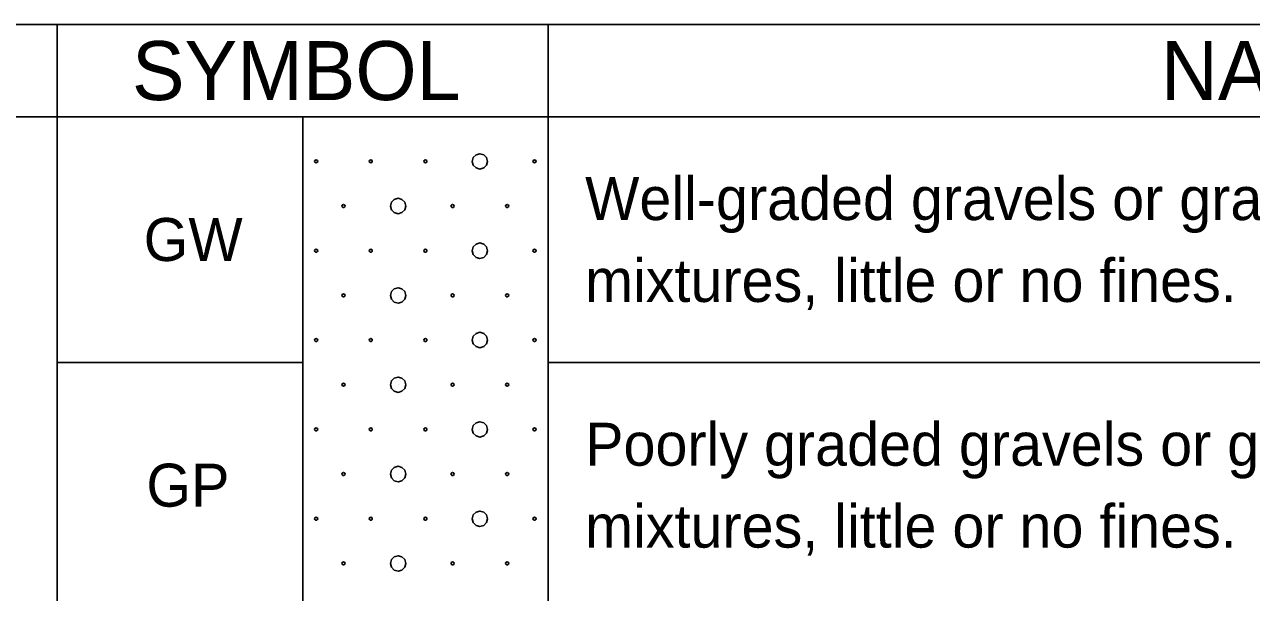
# Model space of a CAD drawing. Extents: x 999 to 1036.7, y 999 to 1022.7.
# Drawn here: x 1012.12 to 1017.116, y 1011.563 to 1013.875 of the extents above; entities that cross this region are included whole.
import ezdxf

# ---------------------------------------------------------------- set-up
doc = ezdxf.new("R2010")
doc.units = 0
for name, color, linetype in [('03-Dimensions', 7, 'Continuous'), ('40-Pattern Areas', 7, 'Continuous'), ('41-Bearing Pads', 7, 'Continuous'), ('42-Substructures', 7, 'Continuous'), ('43-General 3 weight', 7, 'Continuous')]:
    doc.layers.add(name, color=color, linetype=linetype)

msp = doc.modelspace()

# ---------------------------------------------------------------- linework, layer by layer
at = {"layer": '40-Pattern Areas'}
for p, q in [((1013.3077, 1013.3182), (1013.3077, 1013.3182)), ((1013.5298, 1013.3182), (1013.5298, 1013.3182)), ((1013.7521, 1013.3182), (1013.7521, 1013.3182)), ((1013.9743, 1013.3182), (1013.9743, 1013.3182)), ((1014.1965, 1013.3182), (1014.1965, 1013.3182)), ((1013.4188, 1013.1363), (1013.4188, 1013.1363)), ((1013.641, 1013.1363), (1013.641, 1013.1363)), ((1013.8632, 1013.1363), (1013.8632, 1013.1363)), ((1014.0853, 1013.1363), (1014.0853, 1013.1363)), ((1013.3077, 1012.9545), (1013.3077, 1012.9545)), ((1013.5298, 1012.9545), (1013.5298, 1012.9545)), ((1013.7521, 1012.9545), (1013.7521, 1012.9545)), ((1013.9743, 1012.9545), (1013.9743, 1012.9545)), ((1014.1965, 1012.9545), (1014.1965, 1012.9545)), ((1013.4188, 1012.7727), (1013.4188, 1012.7727)), ((1013.641, 1012.7727), (1013.641, 1012.7727)), ((1013.8632, 1012.7727), (1013.8632, 1012.7727)), ((1014.0853, 1012.7727), (1014.0853, 1012.7727)), ((1013.3077, 1012.5909), (1013.3077, 1012.5909)), ((1013.5298, 1012.5909), (1013.5298, 1012.5909)), ((1013.7521, 1012.5909), (1013.7521, 1012.5909)), ((1013.9743, 1012.5909), (1013.9743, 1012.5909)), ((1014.1965, 1012.5909), (1014.1965, 1012.5909)), ((1013.4188, 1012.4091), (1013.4188, 1012.4091)), ((1013.641, 1012.4091), (1013.641, 1012.4091)), ((1013.8632, 1012.4091), (1013.8632, 1012.4091)), ((1014.0853, 1012.4091), (1014.0853, 1012.4091)), ((1013.3077, 1012.2273), (1013.3077, 1012.2273)), ((1013.5298, 1012.2273), (1013.5298, 1012.2273)), ((1013.7521, 1012.2273), (1013.7521, 1012.2273)), ((1013.9743, 1012.2273), (1013.9743, 1012.2273)), ((1014.1965, 1012.2273), (1014.1965, 1012.2273)), ((1013.4188, 1012.0454), (1013.4188, 1012.0454)), ((1013.641, 1012.0454), (1013.641, 1012.0454)), ((1013.8632, 1012.0454), (1013.8632, 1012.0454)), ((1014.0853, 1012.0454), (1014.0853, 1012.0454)), ((1013.3077, 1011.8636), (1013.3077, 1011.8636)), ((1013.5298, 1011.8636), (1013.5298, 1011.8636)), ((1013.7521, 1011.8636), (1013.7521, 1011.8636)), ((1013.9743, 1011.8636), (1013.9743, 1011.8636)), ((1014.1965, 1011.8636), (1014.1965, 1011.8636)), ((1013.4188, 1011.6818), (1013.4188, 1011.6818)), ((1013.641, 1011.6818), (1013.641, 1011.6818)), ((1013.8632, 1011.6818), (1013.8632, 1011.6818)), ((1014.0853, 1011.6818), (1014.0853, 1011.6818))]:
    msp.add_line(p, q, dxfattribs=at)
for points in [[(1013.3014, 1013.3182), (1013.3023, 1013.3213), (1013.3046, 1013.3236), (1013.3077, 1013.3244), (1013.3108, 1013.3236), (1013.3131, 1013.3213), (1013.3139, 1013.3182), (1013.3131, 1013.3151), (1013.3108, 1013.3128), (1013.3077, 1013.3119), (1013.3046, 1013.3128), (1013.3023, 1013.3151)], [(1013.5236, 1013.3182), (1013.5244, 1013.3213), (1013.5268, 1013.3236), (1013.5298, 1013.3244), (1013.5329, 1013.3236), (1013.5353, 1013.3213), (1013.5361, 1013.3182), (1013.5353, 1013.3151), (1013.5329, 1013.3128), (1013.5298, 1013.3119), (1013.5268, 1013.3128), (1013.5244, 1013.3151)], [(1013.7458, 1013.3182), (1013.7467, 1013.3213), (1013.749, 1013.3236), (1013.7521, 1013.3244), (1013.7552, 1013.3236), (1013.7575, 1013.3213), (1013.7583, 1013.3182), (1013.7575, 1013.3151), (1013.7552, 1013.3128), (1013.7521, 1013.3119), (1013.749, 1013.3128), (1013.7467, 1013.3151)], [(1013.943, 1013.3182), (1013.9472, 1013.3338), (1013.9587, 1013.3453), (1013.9743, 1013.3494), (1013.9898, 1013.3453), (1014.0013, 1013.3338), (1014.0055, 1013.3182), (1014.0013, 1013.3026), (1013.9898, 1013.2911), (1013.9743, 1013.2869), (1013.9587, 1013.2911), (1013.9472, 1013.3026)], [(1014.1903, 1013.3182), (1014.1911, 1013.3213), (1014.1934, 1013.3236), (1014.1965, 1013.3244), (1014.1996, 1013.3236), (1014.2019, 1013.3213), (1014.2028, 1013.3182), (1014.2019, 1013.3151), (1014.1996, 1013.3128), (1014.1965, 1013.3119), (1014.1934, 1013.3128), (1014.1911, 1013.3151)], [(1013.6098, 1013.1363), (1013.6139, 1013.152), (1013.6253, 1013.1634), (1013.641, 1013.1676), (1013.6567, 1013.1634), (1013.6681, 1013.152), (1013.6723, 1013.1363), (1013.6681, 1013.1207), (1013.6567, 1013.1093), (1013.641, 1013.1051), (1013.6253, 1013.1093), (1013.6139, 1013.1207)], [(1013.4125, 1013.1363), (1013.4133, 1013.1395), (1013.4156, 1013.1418), (1013.4188, 1013.1426), (1013.4219, 1013.1418), (1013.4242, 1013.1395), (1013.425, 1013.1363), (1013.4242, 1013.1332), (1013.4219, 1013.1309), (1013.4188, 1013.1301), (1013.4156, 1013.1309), (1013.4133, 1013.1332)], [(1013.8569, 1013.1363), (1013.8578, 1013.1395), (1013.86, 1013.1418), (1013.8632, 1013.1426), (1013.8663, 1013.1418), (1013.8686, 1013.1395), (1013.8694, 1013.1363), (1013.8686, 1013.1332), (1013.8663, 1013.1309), (1013.8632, 1013.1301), (1013.86, 1013.1309), (1013.8578, 1013.1332)], [(1014.0791, 1013.1363), (1014.0799, 1013.1395), (1014.0822, 1013.1418), (1014.0853, 1013.1426), (1014.0885, 1013.1418), (1014.0908, 1013.1395), (1014.0916, 1013.1363), (1014.0908, 1013.1332), (1014.0885, 1013.1309), (1014.0853, 1013.1301), (1014.0822, 1013.1309), (1014.0799, 1013.1332)], [(1013.3014, 1012.9545), (1013.3023, 1012.9576), (1013.3046, 1012.9599), (1013.3077, 1012.9608), (1013.3108, 1012.9599), (1013.3131, 1012.9576), (1013.3139, 1012.9545), (1013.3131, 1012.9514), (1013.3108, 1012.9491), (1013.3077, 1012.9483), (1013.3046, 1012.9491), (1013.3023, 1012.9514)], [(1013.5236, 1012.9545), (1013.5244, 1012.9576), (1013.5268, 1012.9599), (1013.5298, 1012.9608), (1013.5329, 1012.9599), (1013.5353, 1012.9576), (1013.5361, 1012.9545), (1013.5353, 1012.9514), (1013.5329, 1012.9491), (1013.5298, 1012.9483), (1013.5268, 1012.9491), (1013.5244, 1012.9514)], [(1013.7458, 1012.9545), (1013.7467, 1012.9576), (1013.749, 1012.9599), (1013.7521, 1012.9608), (1013.7552, 1012.9599), (1013.7575, 1012.9576), (1013.7583, 1012.9545), (1013.7575, 1012.9514), (1013.7552, 1012.9491), (1013.7521, 1012.9483), (1013.749, 1012.9491), (1013.7467, 1012.9514)], [(1013.943, 1012.9545), (1013.9472, 1012.9701), (1013.9587, 1012.9816), (1013.9743, 1012.9858), (1013.9898, 1012.9816), (1014.0013, 1012.9701), (1014.0055, 1012.9545), (1014.0013, 1012.9389), (1013.9898, 1012.9274), (1013.9743, 1012.9233), (1013.9587, 1012.9274), (1013.9472, 1012.9389)], [(1014.1903, 1012.9545), (1014.1911, 1012.9576), (1014.1934, 1012.9599), (1014.1965, 1012.9608), (1014.1996, 1012.9599), (1014.2019, 1012.9576), (1014.2028, 1012.9545), (1014.2019, 1012.9514), (1014.1996, 1012.9491), (1014.1965, 1012.9483), (1014.1934, 1012.9491), (1014.1911, 1012.9514)], [(1013.4125, 1012.7727), (1013.4133, 1012.7758), (1013.4156, 1012.7781), (1013.4188, 1012.7789), (1013.4219, 1012.7781), (1013.4242, 1012.7758), (1013.425, 1012.7727), (1013.4242, 1012.7695), (1013.4219, 1012.7673), (1013.4188, 1012.7664), (1013.4156, 1012.7673), (1013.4133, 1012.7695)], [(1013.6098, 1012.7727), (1013.6139, 1012.7883), (1013.6253, 1012.7998), (1013.641, 1012.8039), (1013.6567, 1012.7998), (1013.6681, 1012.7883), (1013.6723, 1012.7727), (1013.6681, 1012.757), (1013.6567, 1012.7456), (1013.641, 1012.7414), (1013.6253, 1012.7456), (1013.6139, 1012.757)], [(1013.8569, 1012.7727), (1013.8578, 1012.7758), (1013.86, 1012.7781), (1013.8632, 1012.7789), (1013.8663, 1012.7781), (1013.8686, 1012.7758), (1013.8694, 1012.7727), (1013.8686, 1012.7695), (1013.8663, 1012.7673), (1013.8632, 1012.7664), (1013.86, 1012.7673), (1013.8578, 1012.7695)], [(1014.0791, 1012.7727), (1014.0799, 1012.7758), (1014.0822, 1012.7781), (1014.0853, 1012.7789), (1014.0885, 1012.7781), (1014.0908, 1012.7758), (1014.0916, 1012.7727), (1014.0908, 1012.7695), (1014.0885, 1012.7673), (1014.0853, 1012.7664), (1014.0822, 1012.7673), (1014.0799, 1012.7695)], [(1013.943, 1012.5909), (1013.9472, 1012.6065), (1013.9587, 1012.618), (1013.9743, 1012.6222), (1013.9898, 1012.618), (1014.0013, 1012.6065), (1014.0055, 1012.5909), (1014.0013, 1012.5753), (1013.9898, 1012.5638), (1013.9743, 1012.5597), (1013.9587, 1012.5638), (1013.9472, 1012.5753)], [(1013.3014, 1012.5909), (1013.3023, 1012.594), (1013.3046, 1012.5963), (1013.3077, 1012.5972), (1013.3108, 1012.5963), (1013.3131, 1012.594), (1013.3139, 1012.5909), (1013.3131, 1012.5878), (1013.3108, 1012.5855), (1013.3077, 1012.5847), (1013.3046, 1012.5855), (1013.3023, 1012.5878)], [(1013.5236, 1012.5909), (1013.5244, 1012.594), (1013.5268, 1012.5963), (1013.5298, 1012.5972), (1013.5329, 1012.5963), (1013.5353, 1012.594), (1013.5361, 1012.5909), (1013.5353, 1012.5878), (1013.5329, 1012.5855), (1013.5298, 1012.5847), (1013.5268, 1012.5855), (1013.5244, 1012.5878)], [(1013.7458, 1012.5909), (1013.7467, 1012.594), (1013.749, 1012.5963), (1013.7521, 1012.5972), (1013.7552, 1012.5963), (1013.7575, 1012.594), (1013.7583, 1012.5909), (1013.7575, 1012.5878), (1013.7552, 1012.5855), (1013.7521, 1012.5847), (1013.749, 1012.5855), (1013.7467, 1012.5878)], [(1014.1903, 1012.5909), (1014.1911, 1012.594), (1014.1934, 1012.5963), (1014.1965, 1012.5972), (1014.1996, 1012.5963), (1014.2019, 1012.594), (1014.2028, 1012.5909), (1014.2019, 1012.5878), (1014.1996, 1012.5855), (1014.1965, 1012.5847), (1014.1934, 1012.5855), (1014.1911, 1012.5878)], [(1013.4125, 1012.4091), (1013.4133, 1012.4123), (1013.4156, 1012.4145), (1013.4188, 1012.4153), (1013.4219, 1012.4145), (1013.4242, 1012.4123), (1013.425, 1012.4091), (1013.4242, 1012.4059), (1013.4219, 1012.4037), (1013.4188, 1012.4028), (1013.4156, 1012.4037), (1013.4133, 1012.4059)], [(1013.6098, 1012.4091), (1013.6139, 1012.4248), (1013.6253, 1012.4362), (1013.641, 1012.4403), (1013.6567, 1012.4362), (1013.6681, 1012.4248), (1013.6723, 1012.4091), (1013.6681, 1012.3934), (1013.6567, 1012.382), (1013.641, 1012.3778), (1013.6253, 1012.382), (1013.6139, 1012.3934)], [(1013.8569, 1012.4091), (1013.8578, 1012.4123), (1013.86, 1012.4145), (1013.8632, 1012.4153), (1013.8663, 1012.4145), (1013.8686, 1012.4123), (1013.8694, 1012.4091), (1013.8686, 1012.4059), (1013.8663, 1012.4037), (1013.8632, 1012.4028), (1013.86, 1012.4037), (1013.8578, 1012.4059)], [(1014.0791, 1012.4091), (1014.0799, 1012.4123), (1014.0822, 1012.4145), (1014.0853, 1012.4153), (1014.0885, 1012.4145), (1014.0908, 1012.4123), (1014.0916, 1012.4091), (1014.0908, 1012.4059), (1014.0885, 1012.4037), (1014.0853, 1012.4028), (1014.0822, 1012.4037), (1014.0799, 1012.4059)], [(1013.3014, 1012.2273), (1013.3023, 1012.2303), (1013.3046, 1012.2327), (1013.3077, 1012.2335), (1013.3108, 1012.2327), (1013.3131, 1012.2303), (1013.3139, 1012.2273), (1013.3131, 1012.2242), (1013.3108, 1012.2218), (1013.3077, 1012.221), (1013.3046, 1012.2218), (1013.3023, 1012.2242)], [(1013.5236, 1012.2273), (1013.5244, 1012.2303), (1013.5268, 1012.2327), (1013.5298, 1012.2335), (1013.5329, 1012.2327), (1013.5353, 1012.2303), (1013.5361, 1012.2273), (1013.5353, 1012.2242), (1013.5329, 1012.2218), (1013.5298, 1012.221), (1013.5268, 1012.2218), (1013.5244, 1012.2242)], [(1013.7458, 1012.2273), (1013.7467, 1012.2303), (1013.749, 1012.2327), (1013.7521, 1012.2335), (1013.7552, 1012.2327), (1013.7575, 1012.2303), (1013.7583, 1012.2273), (1013.7575, 1012.2242), (1013.7552, 1012.2218), (1013.7521, 1012.221), (1013.749, 1012.2218), (1013.7467, 1012.2242)], [(1013.943, 1012.2273), (1013.9472, 1012.2428), (1013.9587, 1012.2543), (1013.9743, 1012.2585), (1013.9898, 1012.2543), (1014.0013, 1012.2428), (1014.0055, 1012.2273), (1014.0013, 1012.2117), (1013.9898, 1012.2002), (1013.9743, 1012.196), (1013.9587, 1012.2002), (1013.9472, 1012.2117)], [(1014.1903, 1012.2273), (1014.1911, 1012.2303), (1014.1934, 1012.2327), (1014.1965, 1012.2335), (1014.1996, 1012.2327), (1014.2019, 1012.2303), (1014.2028, 1012.2273), (1014.2019, 1012.2242), (1014.1996, 1012.2218), (1014.1965, 1012.221), (1014.1934, 1012.2218), (1014.1911, 1012.2242)], [(1013.6098, 1012.0454), (1013.6139, 1012.0611), (1013.6253, 1012.0725), (1013.641, 1012.0767), (1013.6567, 1012.0725), (1013.6681, 1012.0611), (1013.6723, 1012.0454), (1013.6681, 1012.0298), (1013.6567, 1012.0183), (1013.641, 1012.0142), (1013.6253, 1012.0183), (1013.6139, 1012.0298)], [(1013.4125, 1012.0454), (1013.4133, 1012.0486), (1013.4156, 1012.0508), (1013.4188, 1012.0517), (1013.4219, 1012.0508), (1013.4242, 1012.0486), (1013.425, 1012.0454), (1013.4242, 1012.0423), (1013.4219, 1012.04), (1013.4188, 1012.0392), (1013.4156, 1012.04), (1013.4133, 1012.0423)], [(1013.8569, 1012.0454), (1013.8578, 1012.0486), (1013.86, 1012.0508), (1013.8632, 1012.0517), (1013.8663, 1012.0508), (1013.8686, 1012.0486), (1013.8694, 1012.0454), (1013.8686, 1012.0423), (1013.8663, 1012.04), (1013.8632, 1012.0392), (1013.86, 1012.04), (1013.8578, 1012.0423)], [(1014.0791, 1012.0454), (1014.0799, 1012.0486), (1014.0822, 1012.0508), (1014.0853, 1012.0517), (1014.0885, 1012.0508), (1014.0908, 1012.0486), (1014.0916, 1012.0454), (1014.0908, 1012.0423), (1014.0885, 1012.04), (1014.0853, 1012.0392), (1014.0822, 1012.04), (1014.0799, 1012.0423)], [(1013.3014, 1011.8636), (1013.3023, 1011.8667), (1013.3046, 1011.869), (1013.3077, 1011.8698), (1013.3108, 1011.869), (1013.3131, 1011.8667), (1013.3139, 1011.8636), (1013.3131, 1011.8605), (1013.3108, 1011.8582), (1013.3077, 1011.8573), (1013.3046, 1011.8582), (1013.3023, 1011.8605)], [(1013.5236, 1011.8636), (1013.5244, 1011.8667), (1013.5268, 1011.869), (1013.5298, 1011.8698), (1013.5329, 1011.869), (1013.5353, 1011.8667), (1013.5361, 1011.8636), (1013.5353, 1011.8605), (1013.5329, 1011.8582), (1013.5298, 1011.8573), (1013.5268, 1011.8582), (1013.5244, 1011.8605)], [(1013.7458, 1011.8636), (1013.7467, 1011.8667), (1013.749, 1011.869), (1013.7521, 1011.8698), (1013.7552, 1011.869), (1013.7575, 1011.8667), (1013.7583, 1011.8636), (1013.7575, 1011.8605), (1013.7552, 1011.8582), (1013.7521, 1011.8573), (1013.749, 1011.8582), (1013.7467, 1011.8605)], [(1013.943, 1011.8636), (1013.9472, 1011.8792), (1013.9587, 1011.8907), (1013.9743, 1011.8948), (1013.9898, 1011.8907), (1014.0013, 1011.8792), (1014.0055, 1011.8636), (1014.0013, 1011.848), (1013.9898, 1011.8365), (1013.9743, 1011.8323), (1013.9587, 1011.8365), (1013.9472, 1011.848)], [(1014.1903, 1011.8636), (1014.1911, 1011.8667), (1014.1934, 1011.869), (1014.1965, 1011.8698), (1014.1996, 1011.869), (1014.2019, 1011.8667), (1014.2028, 1011.8636), (1014.2019, 1011.8605), (1014.1996, 1011.8582), (1014.1965, 1011.8573), (1014.1934, 1011.8582), (1014.1911, 1011.8605)], [(1013.6098, 1011.6818), (1013.6139, 1011.6974), (1013.6253, 1011.7088), (1013.641, 1011.713), (1013.6567, 1011.7088), (1013.6681, 1011.6974), (1013.6723, 1011.6818), (1013.6681, 1011.6661), (1013.6567, 1011.6547), (1013.641, 1011.6505), (1013.6253, 1011.6547), (1013.6139, 1011.6661)], [(1013.4125, 1011.6818), (1013.4133, 1011.6849), (1013.4156, 1011.6872), (1013.4188, 1011.688), (1013.4219, 1011.6872), (1013.4242, 1011.6849), (1013.425, 1011.6818), (1013.4242, 1011.6786), (1013.4219, 1011.6763), (1013.4188, 1011.6755), (1013.4156, 1011.6763), (1013.4133, 1011.6786)], [(1013.8569, 1011.6818), (1013.8578, 1011.6849), (1013.86, 1011.6872), (1013.8632, 1011.688), (1013.8663, 1011.6872), (1013.8686, 1011.6849), (1013.8694, 1011.6818), (1013.8686, 1011.6786), (1013.8663, 1011.6763), (1013.8632, 1011.6755), (1013.86, 1011.6763), (1013.8578, 1011.6786)], [(1014.0791, 1011.6818), (1014.0799, 1011.6849), (1014.0822, 1011.6872), (1014.0853, 1011.688), (1014.0885, 1011.6872), (1014.0908, 1011.6849), (1014.0916, 1011.6818), (1014.0908, 1011.6786), (1014.0885, 1011.6763), (1014.0853, 1011.6755), (1014.0822, 1011.6763), (1014.0799, 1011.6786)]]:
    msp.add_lwpolyline(points, close=True, dxfattribs=at)
at = {"layer": '41-Bearing Pads'}
for p, q in [((1013.2527, 1013.5), (1013.2527, 1000.5)), ((1012.2527, 1012.5), (1013.2527, 1012.5)), ((1014.2527, 1012.5), (1020.2527, 1012.5))]:
    msp.add_line(p, q, dxfattribs=at)
at = {"layer": '42-Substructures'}
for p, q in [((1012.2527, 1013.875), (1012.2527, 1000.5)), ((1014.2527, 1013.875), (1014.2527, 1000.5)), ((1007, 1013.5), (1020.2527, 1013.5))]:
    msp.add_line(p, q, dxfattribs=at)
at = {"layer": '43-General 3 weight'}
msp.add_line((1007, 1013.875), (1020.2527, 1013.875), dxfattribs=at)

# ---------------------------------------------------------------- texts
at = {"layer": '03-Dimensions'}
for s, p in [('SYMBOL', (1012.5576, 1013.5675)), ('NAME', (1016.7473, 1013.5675))]:
    msp.add_text(s, height=0.24, dxfattribs=at).set_placement(p)
at = {"layer": '41-Bearing Pads'}
for s, p in [('Well-graded gravels or gravel-sand', (1014.4027, 1013.0791)), ('GW', (1012.6053, 1012.9125)), ('mixtures, little or no fines.', (1014.4027, 1012.7458)), ('Poorly graded gravels or gravel-sand ', (1014.4027, 1012.0791)), ('GP', (1012.6163, 1011.9125)), ('mixtures, little or no fines.', (1014.4027, 1011.7458))]:
    msp.add_text(s, height=0.175, dxfattribs=at).set_placement(p)

doc.saveas('drawing.dxf')
